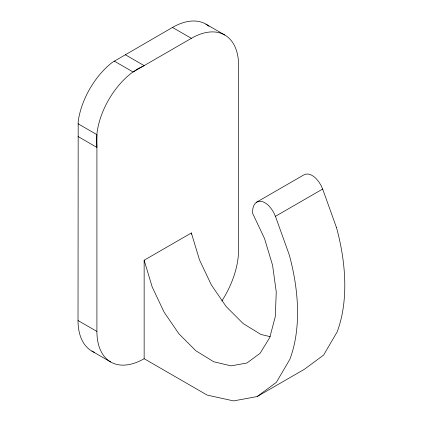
<?xml version="1.0" encoding="UTF-8"?>
<svg xmlns="http://www.w3.org/2000/svg" width="422" height="422" viewBox="0 0 422 422"><rect width="100%" height="100%" fill="white"/><g stroke="black" fill="none" stroke-linecap="round" stroke-linejoin="round"><path stroke-width="0.63" d="M94.697 352.491A66.797 38.566 -60 0 1 78.023 320.53L78.186 121.573A59.038 34.087 -60 0 1 112.4 62.303L172.487 27.43A66.797 38.566 -60 0 1 208.995 26.291M336.508 227.648L322.661 189.051L320.936 185.258L318.779 181.776L316.289 178.78A15.714 9.073 60 0 0 308.144 174.049L305.649 174.149L303.481 175.109L256.249 202.381C252.984 204.976 252.425 209.454 252.63 213.358L264.515 238.483L272.57 265.259L276.252 291.866L275.308 316.484L269.8 337.447L260.105 353.314L246.881 363.01L231.034 365.874L213.643 361.712L195.892 350.803L178.991 333.897L164.089 312.138L152.205 287.013L144.145 260.237L191.377 232.965L199.437 259.746L211.322 284.866L226.224 306.625L243.125 323.532L260.875 334.44L270.196 336.672M78.023 320.53L96.912 331.434A66.797 38.566 -60 0 0 144.145 358.705L207.202 395.108L233.572 400.9L257.156 396.553L276.357 382.358L289.861 359.296A185.432 107.056 60 0 0 289.281 254.92L275.429 216.317L273.704 212.524L271.546 209.043L269.057 206.052A15.714 9.073 60 0 0 260.912 201.315L258.417 201.415L256.249 202.381M221.851 300.976A66.797 38.566 -60 0 0 238.609 249.629L238.609 65.605A66.797 38.566 -60 0 0 191.377 38.333L133.099 71.983L114.204 61.074M275.429 216.317L322.661 189.051M257.156 396.553L304.389 369.282L323.59 355.092L337.094 332.024A185.432 107.056 60 0 0 336.513 227.648M205.883 24.117L224.778 35.026M172.487 27.43L191.377 38.333M125.255 54.696L144.145 65.605L137.714 68.839L131.295 73.212A59.038 34.087 -60 0 0 97.076 132.482L96.496 140.225L96.912 147.415L78.023 136.506M78.023 123.746L96.912 134.655L96.912 331.434M91.854 351.104L110.749 362.013M191.377 232.965L191.377 234.279M144.145 260.237L144.145 358.705"/></g></svg>
